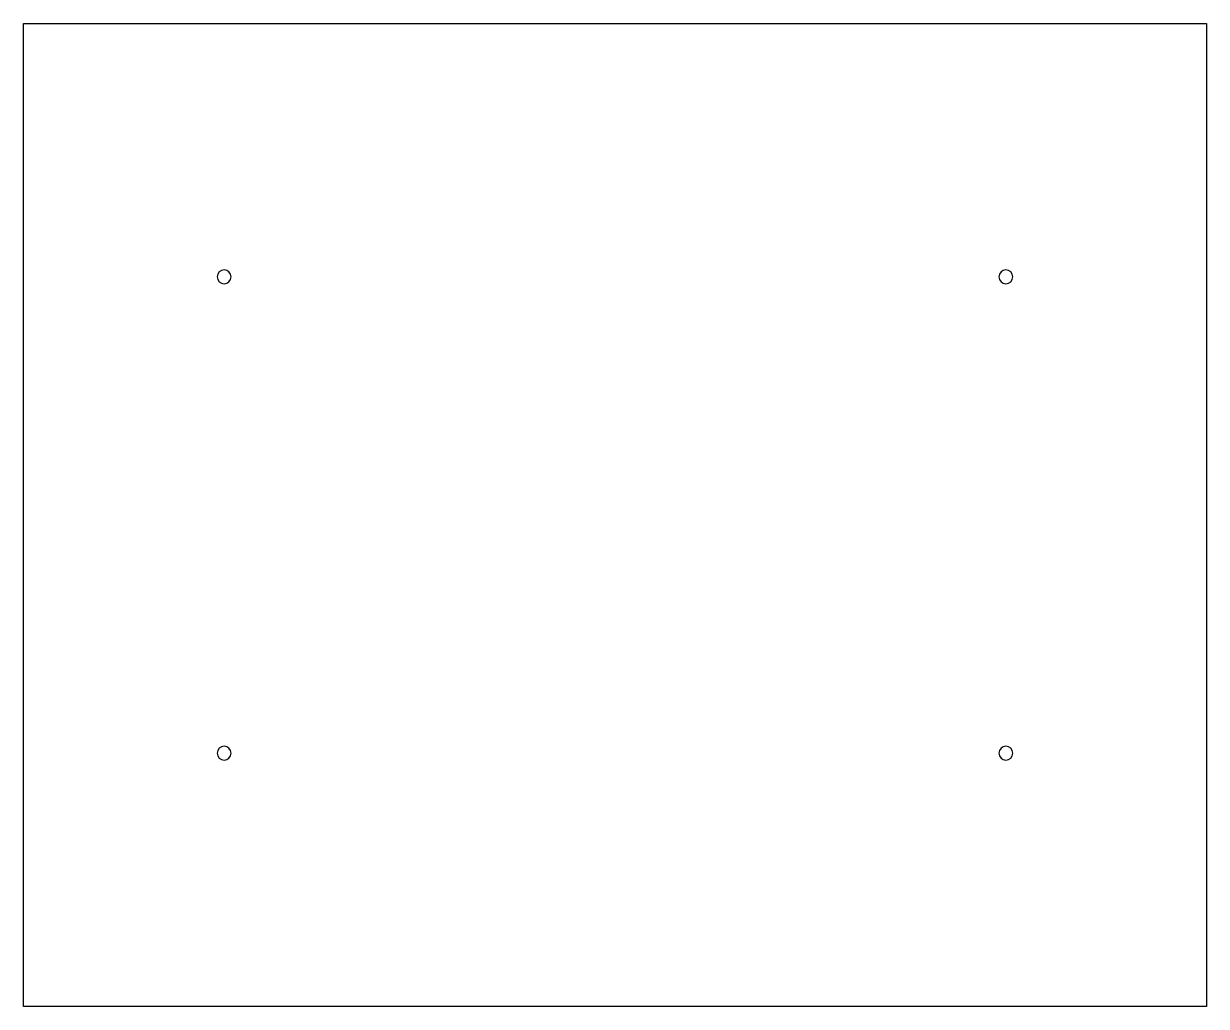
# Model space of a CAD drawing. Header units: millimetres. Extents: x 0 to 472, y 0 to 392.
import ezdxf

# ---------------------------------------------------------------- set-up
doc = ezdxf.new("R2010")
doc.units = ezdxf.units.MM

msp = doc.modelspace()

# ---------------------------------------------------------------- linework, layer by layer
at = {"layer": 'INTERIOR_PROFILES', "extrusion": (0, 0, -1)}
for centre in [(-80, 291), (-392, 291), (-80, 101), (-392, 101)]:
    msp.add_circle(centre, 2.75, dxfattribs=at)
at = {"layer": 'OUTER_PROFILES'}
msp.add_lwpolyline([(0, 392), (472, 392), (472, 0), (0, 0)], close=True, dxfattribs=at)

doc.saveas('drawing.dxf')
